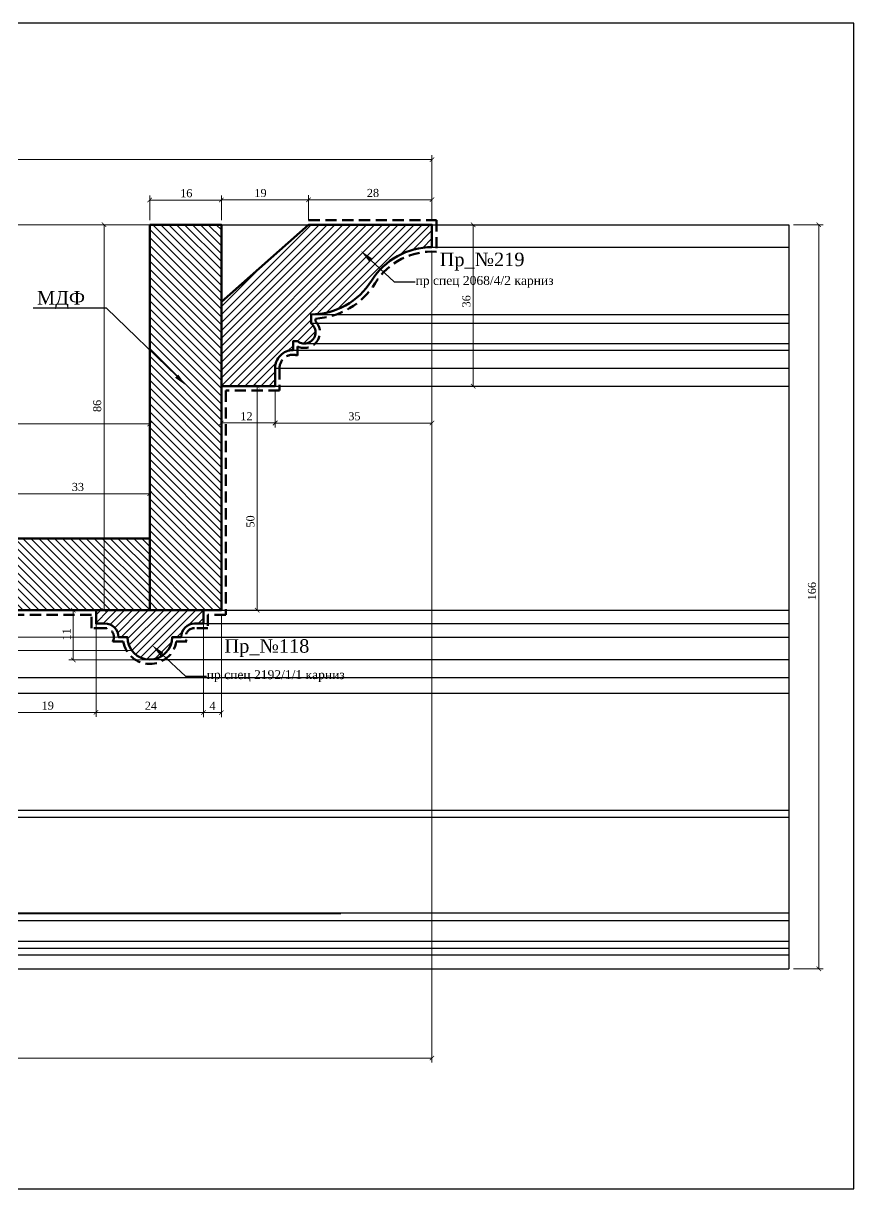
# Model space of a CAD drawing. Header units: millimetres. Extents: x 308842 to 309232, y -97996 to -97736.
# Drawn here: x 309047 to 309232.3, y -97995.9 to -97735.9 of the extents above; entities that cross this region are included whole.
import ezdxf
from ezdxf import colors
from ezdxf.entities.mleader import LeaderData, LeaderLine
from ezdxf.math import Vec2, Vec3

# ---------------------------------------------------------------- set-up
doc = ezdxf.new("R2010")
doc.units = ezdxf.units.MM
doc.header["$MEASUREMENT"] = 0
doc.linetypes.add('HIDDEN', pattern=[0.375, 0.25, -0.125])
for name, color, linetype, lineweight in [('0.05', 7, 'Continuous', 5), ('линия 15', 7, 'Continuous', 15), ('линия 50', 1, 'Continuous', 140)]:
    doc.layers.add(name, color=color, linetype=linetype, lineweight=lineweight)
doc.layers.add('Outside panel', color=7, linetype='Continuous', lineweight=18, true_color=0x7f5e57)
doc.layers.add('размеры в модели', color=7, linetype='Continuous')
doc.styles.add('ELECT', font='times.ttf')
doc.styles.get("Standard").update_dxf_attribs({"font": 'times.ttf'})
doc.dimstyles.new('M_1', dxfattribs={"dimtxt": 1.8, "dimasz": 1, "dimexe": 1, "dimexo": 1, "dimgap": 0.6, "dimtad": 1, "dimdec": 0, "dimdsep": 46, "dimtxsty": 'Standard', "dimblk": 'ARCHTICK', "dimcen": -5, "dimclrd": 7, "dimclre": 7, "dimclrt": 7, "dimadec": 0, "dimazin": 0, "dimtfac": 1, "dimtdec": 0, "dimtmove": 0, "dimatfit": 3, "dimfxl": 1, "dimtolj": 1, "dimtzin": 0, "dimlwd": 5, "dimlwe": 5, "dimarcsym": 0})
pattern_1 = [(135, (-340.189, -7012.7479), (-0.8838834765, -0.8838834765), [])]

# ---------------------------------------------------------------- blocks, each defined once
blk = doc.blocks.new('_ArchTick')
at = {"color": 0, "linetype": 'ByBlock', "const_width": 0.15}
blk.add_lwpolyline([(-0.5, -0.5), (0.5, 0.5)], dxfattribs=at)
blk = doc.blocks.new('*D39')
at = {"layer": 'Defpoints', "color": 0, "ltscale": 1000, "transparency": 16777216}
for p in [(309138.18, -97785.79), (308866.01, -97946.79), (309138.18, -97966.73)]:
    blk.add_point(p, dxfattribs=at)
at = {"layer": 'линия 15', "color": 7, "lineweight": 5, "ltscale": 1000, "transparency": 16777216}
for p, q in [((309138.18, -97786.79), (309138.18, -97967.73)), ((308866.01, -97947.79), (308866.01, -97967.73)), ((308866.01, -97966.73), (309138.18, -97966.73))]:
    blk.add_line(p, q, dxfattribs=at)
at = {"layer": 'линия 15', "color": 7, "lineweight": 5, "ltscale": 1000, "transparency": 16777216, "rotation": 180}
blk.add_blockref('_ArchTick', (308866.01, -97966.73), dxfattribs=at)
at = {"layer": 'линия 15', "color": 7, "lineweight": 5, "ltscale": 1000, "transparency": 16777216}
blk.add_blockref('_ArchTick', (309138.18, -97966.73), dxfattribs=at)
at = {"layer": 'линия 15', "color": 7, "ltscale": 1000, "transparency": 16777216, "insert": (308991.05, -97965.21), "char_height": 1.8, "attachment_point": 5}
blk.add_mtext('\\A1;272', dxfattribs=at)
blk = doc.blocks.new('*D38')
at = {"color": 7, "lineweight": 5, "ltscale": 1000, "transparency": 16777216}
for p, q in [((309218.83, -97780.79), (309225.5, -97780.79)), ((309224.5, -97780.79), (309224.5, -97946.79)), ((309218.83, -97946.79), (309225.5, -97946.79))]:
    blk.add_line(p, q, dxfattribs=at)
at = {"layer": 'Defpoints', "color": 0, "ltscale": 1000, "transparency": 16777216}
for p in [(309217.83, -97780.79), (309217.83, -97946.79), (309224.5, -97946.79)]:
    blk.add_point(p, dxfattribs=at)
at = {"color": 7, "lineweight": 5, "ltscale": 1000, "transparency": 16777216}
for p, rotation in [((309224.5, -97780.79), 90), ((309224.5, -97946.79), 270)]:
    blk.add_blockref('_ArchTick', p, dxfattribs=dict(at, rotation=rotation))
at = {"color": 7, "ltscale": 1000, "transparency": 16777216, "insert": (309222.99, -97862.54), "char_height": 1.8, "attachment_point": 5, "rotation": 90}
blk.add_mtext('\\A1;166', dxfattribs=at)
blk = doc.blocks.new('*D33')
at = {"layer": 'Defpoints', "color": 0, "ltscale": 1000, "transparency": 16777216}
for p in [(309058.11, -97866.79), (309063.2, -97866.79), (309075.2, -97877.9)]:
    blk.add_point(p, dxfattribs=at)
at = {"layer": 'размеры в модели', "color": 7, "lineweight": 5, "ltscale": 1000, "transparency": 16777216}
for p, q in [((309062.2, -97866.79), (309057.11, -97866.79)), ((309058.11, -97877.9), (309058.11, -97866.79)), ((309074.2, -97877.9), (309057.11, -97877.9))]:
    blk.add_line(p, q, dxfattribs=at)
for p, rotation in [((309058.11, -97866.79), 90), ((309058.11, -97877.9), 270)]:
    blk.add_blockref('_ArchTick', p, dxfattribs=dict(at, rotation=rotation))
at = {"layer": 'размеры в модели', "color": 7, "ltscale": 1000, "transparency": 16777216, "insert": (309056.61, -97872.18), "char_height": 1.8, "attachment_point": 5, "rotation": 90}
blk.add_mtext('\\A1;11', dxfattribs=at)
blk = doc.blocks.new('*D32')
at = {"layer": 'Defpoints', "color": 0, "ltscale": 1000, "transparency": 16777216}
for p in [(309074.97, -97780.79), (309064.98, -97866.79), (309074.97, -97866.79)]:
    blk.add_point(p, dxfattribs=at)
at = {"layer": 'размеры в модели', "color": 7, "lineweight": 5, "ltscale": 1000, "transparency": 16777216}
for p, q in [((309073.97, -97780.79), (309063.98, -97780.79)), ((309064.98, -97780.79), (309064.98, -97866.79)), ((309073.97, -97866.79), (309063.98, -97866.79))]:
    blk.add_line(p, q, dxfattribs=at)
for p, rotation in [((309064.98, -97780.79), 90), ((309064.98, -97866.79), 270)]:
    blk.add_blockref('_ArchTick', p, dxfattribs=dict(at, rotation=rotation))
at = {"layer": 'размеры в модели', "color": 7, "ltscale": 1000, "transparency": 16777216, "insert": (309063.46, -97821.22), "char_height": 1.8, "attachment_point": 5, "rotation": 90}
blk.add_mtext('\\A1;86', dxfattribs=at)
blk = doc.blocks.new('*D31')
at = {"layer": 'Defpoints', "color": 0, "ltscale": 1000, "transparency": 16777216}
for p in [(309110.64, -97775.25), (309091.18, -97780.79), (309110.64, -97780.79)]:
    blk.add_point(p, dxfattribs=at)
at = {"layer": 'размеры в модели', "color": 7, "lineweight": 5, "ltscale": 1000, "transparency": 16777216}
for p, q in [((309091.18, -97779.79), (309091.18, -97774.25)), ((309091.18, -97775.25), (309110.64, -97775.25)), ((309110.64, -97779.79), (309110.64, -97774.25))]:
    blk.add_line(p, q, dxfattribs=at)
at = {"layer": 'размеры в модели', "color": 7, "lineweight": 5, "ltscale": 1000, "transparency": 16777216, "rotation": 180}
blk.add_blockref('_ArchTick', (309091.18, -97775.25), dxfattribs=at)
at = {"layer": 'размеры в модели', "color": 7, "lineweight": 5, "ltscale": 1000, "transparency": 16777216}
blk.add_blockref('_ArchTick', (309110.64, -97775.25), dxfattribs=at)
at = {"layer": 'размеры в модели', "color": 7, "ltscale": 1000, "transparency": 16777216, "insert": (309099.91, -97773.73), "char_height": 1.8, "attachment_point": 5}
blk.add_mtext('\\A1;19', dxfattribs=at)
blk = doc.blocks.new('*D30')
at = {"layer": 'Defpoints', "color": 0, "ltscale": 1000, "transparency": 16777216}
for p in [(309138.18, -97775.23), (309110.64, -97780.79), (309138.18, -97780.79)]:
    blk.add_point(p, dxfattribs=at)
at = {"layer": 'размеры в модели', "color": 7, "lineweight": 5, "ltscale": 1000, "transparency": 16777216}
for p, q in [((309110.64, -97779.79), (309110.64, -97774.23)), ((309110.64, -97775.23), (309138.18, -97775.23)), ((309138.18, -97779.79), (309138.18, -97774.23))]:
    blk.add_line(p, q, dxfattribs=at)
at = {"layer": 'размеры в модели', "color": 7, "lineweight": 5, "ltscale": 1000, "transparency": 16777216, "rotation": 180}
blk.add_blockref('_ArchTick', (309110.64, -97775.23), dxfattribs=at)
at = {"layer": 'размеры в модели', "color": 7, "lineweight": 5, "ltscale": 1000, "transparency": 16777216}
blk.add_blockref('_ArchTick', (309138.18, -97775.23), dxfattribs=at)
at = {"layer": 'размеры в модели', "color": 7, "ltscale": 1000, "transparency": 16777216, "insert": (309125.01, -97773.71), "char_height": 1.8, "attachment_point": 5}
blk.add_mtext('\\A1;28', dxfattribs=at)
blk = doc.blocks.new('*D29')
at = {"layer": 'Defpoints', "color": 0, "ltscale": 1000, "transparency": 16777216}
for p in [(309138.18, -97785.79), (309103.18, -97816.79), (309138.18, -97825.05)]:
    blk.add_point(p, dxfattribs=at)
at = {"layer": 'размеры в модели', "color": 7, "lineweight": 5, "ltscale": 1000, "transparency": 16777216}
for p, q in [((309138.18, -97786.79), (309138.18, -97826.05)), ((309103.18, -97817.79), (309103.18, -97826.05)), ((309103.18, -97825.05), (309138.18, -97825.05))]:
    blk.add_line(p, q, dxfattribs=at)
at = {"layer": 'размеры в модели', "color": 7, "lineweight": 5, "ltscale": 1000, "transparency": 16777216, "rotation": 180}
blk.add_blockref('_ArchTick', (309103.18, -97825.05), dxfattribs=at)
at = {"layer": 'размеры в модели', "color": 7, "lineweight": 5, "ltscale": 1000, "transparency": 16777216}
blk.add_blockref('_ArchTick', (309138.18, -97825.05), dxfattribs=at)
at = {"layer": 'размеры в модели', "color": 7, "ltscale": 1000, "transparency": 16777216, "insert": (309120.87, -97823.53), "char_height": 1.8, "attachment_point": 5}
blk.add_mtext('\\A1;35', dxfattribs=at)
blk = doc.blocks.new('*D28')
at = {"layer": 'Defpoints', "color": 0, "ltscale": 1000, "transparency": 16777216}
for p in [(309091.18, -97816.79), (309103.18, -97816.79), (309103.18, -97825.01)]:
    blk.add_point(p, dxfattribs=at)
at = {"layer": 'размеры в модели', "color": 7, "lineweight": 5, "ltscale": 1000, "transparency": 16777216}
for p, q in [((309091.18, -97817.79), (309091.18, -97826.01)), ((309103.18, -97817.79), (309103.18, -97826.01)), ((309091.18, -97825.01), (309103.18, -97825.01))]:
    blk.add_line(p, q, dxfattribs=at)
at = {"layer": 'размеры в модели', "color": 7, "lineweight": 5, "ltscale": 1000, "transparency": 16777216, "rotation": 180}
blk.add_blockref('_ArchTick', (309091.18, -97825.01), dxfattribs=at)
at = {"layer": 'размеры в модели', "color": 7, "lineweight": 5, "ltscale": 1000, "transparency": 16777216}
blk.add_blockref('_ArchTick', (309103.18, -97825.01), dxfattribs=at)
at = {"layer": 'размеры в модели', "color": 7, "ltscale": 1000, "transparency": 16777216, "insert": (309096.77, -97823.51), "char_height": 1.8, "attachment_point": 5}
blk.add_mtext('\\A1;12', dxfattribs=at)
blk = doc.blocks.new('*D27')
at = {"layer": 'Defpoints', "color": 0, "ltscale": 1000, "transparency": 16777216}
for p in [(309134.18, -97780.79), (309147.37, -97780.79), (309099.18, -97816.79)]:
    blk.add_point(p, dxfattribs=at)
at = {"layer": 'размеры в модели', "color": 7, "lineweight": 5, "ltscale": 1000, "transparency": 16777216}
for p, q in [((309135.18, -97780.79), (309148.37, -97780.79)), ((309147.37, -97816.79), (309147.37, -97780.79)), ((309100.18, -97816.79), (309148.37, -97816.79))]:
    blk.add_line(p, q, dxfattribs=at)
for p, rotation in [((309147.37, -97780.79), 90), ((309147.37, -97816.79), 270)]:
    blk.add_blockref('_ArchTick', p, dxfattribs=dict(at, rotation=rotation))
at = {"layer": 'размеры в модели', "color": 7, "ltscale": 1000, "transparency": 16777216, "insert": (309145.86, -97797.88), "char_height": 1.8, "attachment_point": 5, "rotation": 90}
blk.add_mtext('\\A1;36', dxfattribs=at)
blk = doc.blocks.new('*D26')
at = {"layer": 'Defpoints', "color": 0, "ltscale": 1000, "transparency": 16777216}
for p in [(309091.18, -97816.79), (309099.18, -97816.79), (309091.18, -97866.79)]:
    blk.add_point(p, dxfattribs=at)
at = {"layer": 'размеры в модели', "color": 7, "lineweight": 5, "ltscale": 1000, "transparency": 16777216}
for p, q in [((309092.18, -97816.79), (309100.18, -97816.79)), ((309099.18, -97866.79), (309099.18, -97816.79)), ((309092.18, -97866.79), (309100.18, -97866.79))]:
    blk.add_line(p, q, dxfattribs=at)
for p, rotation in [((309099.18, -97816.79), 90), ((309099.18, -97866.79), 270)]:
    blk.add_blockref('_ArchTick', p, dxfattribs=dict(at, rotation=rotation))
at = {"layer": 'размеры в модели', "color": 7, "ltscale": 1000, "transparency": 16777216, "insert": (309097.66, -97846.99), "char_height": 1.8, "attachment_point": 5, "rotation": 90}
blk.add_mtext('\\A1;50', dxfattribs=at)
blk = doc.blocks.new('*D25')
at = {"layer": 'Defpoints', "color": 0, "ltscale": 1000, "transparency": 16777216}
for p in [(309075.18, -97825.25), (308882.18, -97850.79), (309075.18, -97850.79)]:
    blk.add_point(p, dxfattribs=at)
at = {"layer": 'размеры в модели', "color": 7, "lineweight": 5, "ltscale": 1000, "transparency": 16777216}
for p, q in [((308882.18, -97849.79), (308882.18, -97824.25)), ((309075.18, -97849.79), (309075.18, -97824.25)), ((308882.18, -97825.25), (309075.18, -97825.25))]:
    blk.add_line(p, q, dxfattribs=at)
at = {"layer": 'размеры в модели', "color": 7, "lineweight": 5, "ltscale": 1000, "transparency": 16777216, "rotation": 180}
blk.add_blockref('_ArchTick', (308882.18, -97825.25), dxfattribs=at)
at = {"layer": 'размеры в модели', "color": 7, "lineweight": 5, "ltscale": 1000, "transparency": 16777216}
blk.add_blockref('_ArchTick', (309075.18, -97825.25), dxfattribs=at)
at = {"layer": 'размеры в модели', "color": 7, "ltscale": 1000, "transparency": 16777216, "insert": (308982.33, -97823.73), "char_height": 1.8, "attachment_point": 5}
blk.add_mtext('\\A1;193', dxfattribs=at)
blk = doc.blocks.new('*D24')
at = {"layer": 'Defpoints', "color": 0, "ltscale": 1000, "transparency": 16777216}
for p in [(309091.18, -97775.28), (309075.18, -97780.79), (309091.18, -97780.79)]:
    blk.add_point(p, dxfattribs=at)
at = {"layer": 'размеры в модели', "color": 7, "lineweight": 5, "ltscale": 1000, "transparency": 16777216}
for p, q in [((309075.18, -97779.79), (309075.18, -97774.28)), ((309075.18, -97775.28), (309091.18, -97775.28)), ((309091.18, -97779.79), (309091.18, -97774.28))]:
    blk.add_line(p, q, dxfattribs=at)
at = {"layer": 'размеры в модели', "color": 7, "lineweight": 5, "ltscale": 1000, "transparency": 16777216, "rotation": 180}
blk.add_blockref('_ArchTick', (309075.18, -97775.28), dxfattribs=at)
at = {"layer": 'размеры в модели', "color": 7, "lineweight": 5, "ltscale": 1000, "transparency": 16777216}
blk.add_blockref('_ArchTick', (309091.18, -97775.28), dxfattribs=at)
at = {"layer": 'размеры в модели', "color": 7, "ltscale": 1000, "transparency": 16777216, "insert": (309083.34, -97773.77), "char_height": 1.8, "attachment_point": 5}
blk.add_mtext('\\A1;16', dxfattribs=at)
blk = doc.blocks.new('*D10')
at = {"layer": 'Defpoints', "color": 0, "ltscale": 1000, "transparency": 16777216}
for p in [(309044.18, -97866.79), (309063.2, -97866.79), (309063.2, -97889.6)]:
    blk.add_point(p, dxfattribs=at)
at = {"layer": 'размеры в модели', "color": 7, "lineweight": 5, "ltscale": 1000, "transparency": 16777216}
for p, q in [((309044.18, -97867.79), (309044.18, -97890.6)), ((309063.2, -97867.79), (309063.2, -97890.6)), ((309044.18, -97889.6), (309063.2, -97889.6))]:
    blk.add_line(p, q, dxfattribs=at)
at = {"layer": 'размеры в модели', "color": 7, "lineweight": 5, "ltscale": 1000, "transparency": 16777216, "rotation": 180}
blk.add_blockref('_ArchTick', (309044.18, -97889.6), dxfattribs=at)
at = {"layer": 'размеры в модели', "color": 7, "lineweight": 5, "ltscale": 1000, "transparency": 16777216}
blk.add_blockref('_ArchTick', (309063.2, -97889.6), dxfattribs=at)
at = {"layer": 'размеры в модели', "color": 7, "ltscale": 1000, "transparency": 16777216, "insert": (309052.43, -97888.08), "char_height": 1.8, "attachment_point": 5}
blk.add_mtext('\\A1;19', dxfattribs=at)
blk = doc.blocks.new('*D9')
at = {"layer": 'Defpoints', "color": 0, "ltscale": 1000, "transparency": 16777216}
for p in [(309087.2, -97866.79), (309091.18, -97866.79), (309091.18, -97889.63)]:
    blk.add_point(p, dxfattribs=at)
at = {"layer": 'размеры в модели', "color": 7, "lineweight": 5, "ltscale": 1000, "transparency": 16777216}
for p, q in [((309087.2, -97867.79), (309087.2, -97890.63)), ((309091.18, -97867.79), (309091.18, -97890.63)), ((309087.2, -97889.63), (309091.18, -97889.63))]:
    blk.add_line(p, q, dxfattribs=at)
at = {"layer": 'размеры в модели', "color": 7, "lineweight": 5, "ltscale": 1000, "transparency": 16777216, "rotation": 180}
blk.add_blockref('_ArchTick', (309087.2, -97889.63), dxfattribs=at)
at = {"layer": 'размеры в модели', "color": 7, "lineweight": 5, "ltscale": 1000, "transparency": 16777216}
blk.add_blockref('_ArchTick', (309091.18, -97889.63), dxfattribs=at)
at = {"layer": 'размеры в модели', "color": 7, "ltscale": 1000, "transparency": 16777216, "insert": (309089.19, -97888.13), "char_height": 1.8, "attachment_point": 5}
blk.add_mtext('\\A1;4', dxfattribs=at)
blk = doc.blocks.new('*D8')
at = {"layer": 'Defpoints', "color": 0, "ltscale": 1000, "transparency": 16777216}
for p in [(309063.2, -97869.79), (309087.2, -97869.57), (309087.2, -97889.61)]:
    blk.add_point(p, dxfattribs=at)
at = {"layer": 'размеры в модели', "color": 7, "lineweight": 5, "ltscale": 1000, "transparency": 16777216}
for p, q in [((309063.2, -97870.79), (309063.2, -97890.61)), ((309087.2, -97870.57), (309087.2, -97890.61)), ((309063.2, -97889.61), (309087.2, -97889.61))]:
    blk.add_line(p, q, dxfattribs=at)
at = {"layer": 'размеры в модели', "color": 7, "lineweight": 5, "ltscale": 1000, "transparency": 16777216, "rotation": 180}
blk.add_blockref('_ArchTick', (309063.2, -97889.61), dxfattribs=at)
at = {"layer": 'размеры в модели', "color": 7, "lineweight": 5, "ltscale": 1000, "transparency": 16777216}
blk.add_blockref('_ArchTick', (309087.2, -97889.61), dxfattribs=at)
at = {"layer": 'размеры в модели', "color": 7, "ltscale": 1000, "transparency": 16777216, "insert": (309075.45, -97888.11), "char_height": 1.8, "attachment_point": 5}
blk.add_mtext('\\A1;24', dxfattribs=at)
blk = doc.blocks.new('*D1')
at = {"layer": 'Defpoints', "color": 0, "ltscale": 1000, "transparency": 16777216}
for p in [(309134.18, -97780.79), (308851.39, -97946.79), (308885.28, -97946.79)]:
    blk.add_point(p, dxfattribs=at)
at = {"layer": 'размеры в модели', "color": 7, "lineweight": 5, "ltscale": 1000, "transparency": 16777216}
for p, q in [((309133.18, -97780.79), (308850.39, -97780.79)), ((308851.39, -97780.79), (308851.39, -97946.79)), ((308884.28, -97946.79), (308850.39, -97946.79))]:
    blk.add_line(p, q, dxfattribs=at)
for p, rotation in [((308851.39, -97780.79), 90), ((308851.39, -97946.79), 270)]:
    blk.add_blockref('_ArchTick', p, dxfattribs=dict(at, rotation=rotation))
at = {"layer": 'размеры в модели', "color": 7, "ltscale": 1000, "transparency": 16777216, "insert": (308849.87, -97866.53), "char_height": 1.8, "attachment_point": 5, "rotation": 90}
blk.add_mtext('\\A1;166', dxfattribs=at)
blk = doc.blocks.new('*D2')
at = {"layer": 'Defpoints', "color": 0, "ltscale": 1000, "transparency": 16777216}
for p in [(309138.18, -97766.27), (309138.18, -97780.79), (308866.2, -97850.79)]:
    blk.add_point(p, dxfattribs=at)
at = {"layer": 'размеры в модели', "color": 7, "lineweight": 5, "ltscale": 1000, "transparency": 16777216}
for p, q in [((308866.2, -97849.79), (308866.2, -97765.27)), ((308866.2, -97766.27), (309138.18, -97766.27)), ((309138.18, -97779.79), (309138.18, -97765.27))]:
    blk.add_line(p, q, dxfattribs=at)
at = {"layer": 'размеры в модели', "color": 7, "lineweight": 5, "ltscale": 1000, "transparency": 16777216, "rotation": 180}
blk.add_blockref('_ArchTick', (308866.2, -97766.27), dxfattribs=at)
at = {"layer": 'размеры в модели', "color": 7, "lineweight": 5, "ltscale": 1000, "transparency": 16777216}
blk.add_blockref('_ArchTick', (309138.18, -97766.27), dxfattribs=at)
at = {"layer": 'размеры в модели', "color": 7, "ltscale": 1000, "transparency": 16777216, "insert": (309001.63, -97764.75), "char_height": 1.8, "attachment_point": 5}
blk.add_mtext('\\A1;272', dxfattribs=at)
blk = doc.blocks.new('*D5')
at = {"layer": 'Defpoints', "color": 0, "ltscale": 1000, "transparency": 16777216}
for p in [(309075.18, -97840.81), (309042.18, -97850.79), (309075.18, -97850.79)]:
    blk.add_point(p, dxfattribs=at)
at = {"layer": 'размеры в модели', "color": 7, "lineweight": 5, "ltscale": 1000, "transparency": 16777216}
for p, q in [((309042.18, -97849.79), (309042.18, -97839.81)), ((309075.18, -97849.79), (309075.18, -97839.81)), ((309042.18, -97840.81), (309075.18, -97840.81))]:
    blk.add_line(p, q, dxfattribs=at)
at = {"layer": 'размеры в модели', "color": 7, "lineweight": 5, "ltscale": 1000, "transparency": 16777216, "rotation": 180}
blk.add_blockref('_ArchTick', (309042.18, -97840.81), dxfattribs=at)
at = {"layer": 'размеры в модели', "color": 7, "lineweight": 5, "ltscale": 1000, "transparency": 16777216}
blk.add_blockref('_ArchTick', (309075.18, -97840.81), dxfattribs=at)
at = {"layer": 'размеры в модели', "color": 7, "ltscale": 1000, "transparency": 16777216, "insert": (309059.16, -97839.3), "char_height": 1.8, "attachment_point": 5}
blk.add_mtext('\\A1;33', dxfattribs=at)

msp = doc.modelspace()

# ---------------------------------------------------------------- hatches: boundary and pattern name
at = {"layer": 'Outside panel', "ltscale": 1000}
h = msp.add_hatch(dxfattribs=at)
h.set_pattern_fill('ANSI31', color=5, scale=10, angle=90)
h.set_pattern_definition(pattern_1)
h.paths.add_polyline_path([(309091.18, -97780.79), (309075.18, -97780.79), (309075.18, -97866.79), (309091.18, -97866.79)])
h = msp.add_hatch(dxfattribs=at)
h.set_pattern_fill('ANSI31', color=256, scale=10)
h.set_pattern_definition([(45, (-17.56, -6955.8343), (-0.8838834765, 0.8838834765), [])])
h.paths.add_polyline_path([(309138.18, -97785.79), (309138.18, -97780.79), (309110.64, -97780.79), (309091.18, -97798.03), (309091.18, -97816.79), (309103.18, -97816.79), (309103.18, -97812.79, -0.414214), (309107.18, -97808.79), (309107.18, -97806.79), (309108.18, -97806.79, 1), (309111.18, -97802.79), (309111.18, -97800.79, 0.25901), (309124.68, -97793.29, -0.25901)])
h = msp.add_hatch(dxfattribs=at)
h.set_pattern_fill('ANSI31', color=5, scale=10, angle=90)
h.set_pattern_definition(pattern_1)
h.paths.add_polyline_path([(309075.18, -97866.79), (309075.18, -97850.79), (309042.18, -97850.79), (309042.18, -97866.79)])
h = msp.add_hatch(dxfattribs=at)
h.set_pattern_fill('ANSI31', color=256, scale=10)
h.set_pattern_definition([(45, (-3.4897, -6943.6589), (-0.8838834765, 0.8838834765), [])])
h.paths.add_polyline_path([(309085.2, -97869.79), (309087.2, -97869.79), (309087.2, -97866.79), (309063.2, -97866.79), (309063.2, -97869.79), (309065.2, -97869.79, -0.414214), (309068.2, -97872.79), (309070.2, -97872.79, 1), (309080.2, -97872.79), (309082.2, -97872.79, -0.414214)])

# ---------------------------------------------------------------- linework, layer by layer
at = {"color": 7, "ltscale": 1000}
for p, q in [((309138.18, -97785.79), (309217.83, -97785.79)), ((309111.18, -97800.79), (309217.83, -97800.79)), ((309111.18, -97802.79), (309217.83, -97802.79)), ((309107.18, -97808.79), (309217.83, -97808.79)), ((309109.68, -97807.29), (309217.83, -97807.29)), ((309103.18, -97812.76), (309217.83, -97812.76)), ((309087.2, -97869.79), (309217.83, -97869.79)), ((309082.2, -97872.79), (309217.83, -97872.79)), ((308948.43, -97881.79), (309217.83, -97881.79)), ((308934.28, -97911.44), (309217.83, -97911.44)), ((308891.43, -97936.02), (309217.83, -97936.02)), ((308891.45, -97934.49), (309117.84, -97934.49)), ((308889.9, -97940.63), (309217.83, -97940.63)), ((308888.36, -97943.71), (309217.83, -97943.71)), ((308889.9, -97942.17), (309217.83, -97942.17))]:
    msp.add_line(p, q, dxfattribs=at)
at = {"color": 7}
for p, q in [((309091.18, -97816.79), (309217.83, -97816.79)), ((309087.2, -97866.79), (309217.83, -97866.79)), ((309075.2, -97877.79), (309217.83, -97877.79)), ((308948.43, -97885.29), (309217.83, -97885.29)), ((308931.2, -97912.94), (309217.83, -97912.94)), ((308928.13, -97934.29), (309217.83, -97934.29)), ((308882.14, -97946.79), (309117.84, -97946.79)), ((309117.84, -97946.79), (309217.83, -97946.79))]:
    msp.add_line(p, q, dxfattribs=at)
at = {"color": 6, "ltscale": 1000}
msp.add_lwpolyline([(308842.3, -97995.86), (309232.3, -97995.86), (309232.3, -97735.86), (308842.3, -97735.86)], close=True, dxfattribs=at)
at = {"color": 7}
msp.add_lwpolyline([(309091.18, -97780.79), (309217.83, -97780.79), (309217.83, -97946.79)], dxfattribs=at)
at = {"layer": '0.05', "color": 7, "ltscale": 1000}
for p, q in [((308956.13, -97872.79), (309068.2, -97872.79)), ((308955.97, -97875.79), (309071.2, -97875.79))]:
    msp.add_line(p, q, dxfattribs=at)
at = {"layer": 'линия 50', "color": 1, "linetype": 'HIDDEN', "ltscale": 10, "true_color": 0xff0909}
msp.add_lwpolyline([(309110.63, -97779.79), (309139.16, -97779.79), (309139.16, -97786.82, 0.276995), (309125.51, -97793.82, -0.243283), (309112.16, -97801.76), (309112.16, -97802.34, -0.837556), (309108.16, -97807.95), (309108.16, -97809.96, 0.517638), (309104.16, -97812.79), (309104.16, -97817.79), (309092.16, -97817.79), (309092.16, -97867.79), (309088.18, -97867.79), (309088.18, -97870.79), (309085.18, -97870.79, 0.577351), (309083.45, -97873.79), (309081.1, -97873.79, -0.845153), (309069.27, -97873.79), (309066.92, -97873.79, 0.577351), (309065.18, -97870.79), (309062.18, -97870.79), (309062.18, -97867.79)], format="xyb", dxfattribs=at)
at = {"layer": 'линия 50', "color": 7}
for points in [[(309075.18, -97780.79), (309091.18, -97780.79), (309091.18, -97866.79), (309075.18, -97866.79)], [(309075.18, -97850.79), (309075.18, -97866.79), (309042.18, -97866.79), (309042.18, -97850.79)]]:
    msp.add_lwpolyline(points, close=True, dxfattribs=at)
msp.add_lwpolyline([(309091.18, -97798.03), (309091.18, -97816.79), (309103.18, -97816.79), (309103.18, -97812.79, -0.414214), (309107.18, -97808.79), (309107.18, -97806.79), (309108.18, -97806.79, 1), (309111.18, -97802.79), (309111.18, -97800.79, 0.25901), (309124.68, -97793.29, -0.25901), (309138.18, -97785.79), (309138.18, -97780.79), (309110.64, -97780.79)], format="xyb", close=True, dxfattribs=at)
at = {"layer": 'линия 50', "color": 1, "linetype": 'HIDDEN', "ltscale": 10, "true_color": 0xff0909}
msp.add_lwpolyline([(309062.18, -97867.79), (309042.16, -97867.79)], dxfattribs=at)
at = {"layer": 'линия 50', "color": 7}
msp.add_lwpolyline([(309087.2, -97866.79), (309087.2, -97869.79), (309085.2, -97869.79, 0.414214), (309082.2, -97872.79), (309080.2, -97872.79, -1), (309070.2, -97872.79), (309068.2, -97872.79, 0.414214), (309065.2, -97869.79), (309063.2, -97869.79), (309063.2, -97866.79), (309087.2, -97866.79)], format="xyb", dxfattribs=at)

# ---------------------------------------------------------------- texts
at = {"color": 5, "ltscale": 1000, "style": 'ELECT'}
for s, p in [('Пр_№219', (309139.9, -97790.03)), ('Пр_№118', (309091.88, -97876.27))]:
    msp.add_text(s, height=3, dxfattribs=at).set_placement(p)

# ---------------------------------------------------------------- dimensions: what is measured, and where the dimension line sits
at = {"color": 5, "ltscale": 1000}
dim = msp.add_linear_dim(base=(309224.5, -97946.79), p1=(309217.83, -97780.79), p2=(309217.83, -97946.79), angle=90, dimstyle='M_1', dxfattribs=at)
dim.commit()
dim.dimension.update_dxf_attribs({"geometry": '*D38', "text_midpoint": (309224.5, -97862.54), "dimtype": 128})
at = {"layer": 'линия 15', "color": 5, "ltscale": 1000}
dim = msp.add_linear_dim(base=(309138.18, -97966.73), p1=(308866.01, -97946.79), p2=(309138.18, -97785.79), dimstyle='M_1', dxfattribs=at)
dim.commit()
dim.dimension.update_dxf_attribs({"geometry": '*D39', "text_midpoint": (308991.05, -97966.73), "dimtype": 128})
at = {"layer": 'размеры в модели', "color": 0, "ltscale": 1000}
for base, p1, p2, picture, middle in [((309138.18, -97766.27), (308866.2, -97850.79), (309138.18, -97780.79), '*D2', (309001.63, -97766.27)), ((309075.18, -97840.81), (309042.18, -97850.79), (309075.18, -97850.79), '*D5', (309059.16, -97840.81))]:
    dim = msp.add_linear_dim(base=base, p1=p1, p2=p2, dimstyle='M_1', dxfattribs=at)
    dim.commit()
    dim.dimension.update_dxf_attribs({"geometry": picture, "text_midpoint": middle, "dimtype": 128})
at = {"layer": 'размеры в модели', "color": 5, "ltscale": 1000}
for base, p1, p2, picture, middle in [((309091.18, -97775.28), (309075.18, -97780.79), (309091.18, -97780.79), '*D24', (309083.34, -97775.28)), ((309110.64, -97775.25), (309091.18, -97780.79), (309110.64, -97780.79), '*D31', (309099.91, -97775.25)), ((309138.18, -97775.23), (309110.64, -97780.79), (309138.18, -97780.79), '*D30', (309125.01, -97775.23)), ((309138.18, -97825.05), (309103.18, -97816.79), (309138.18, -97785.79), '*D29', (309120.87, -97825.05)), ((309103.18, -97825.01), (309091.18, -97816.79), (309103.18, -97816.79), '*D28', (309096.77, -97825.01)), ((309075.18, -97825.25), (308882.18, -97850.79), (309075.18, -97850.79), '*D25', (308982.33, -97825.25)), ((309063.2, -97889.6), (309044.18, -97866.79), (309063.2, -97866.79), '*D10', (309052.43, -97889.6)), ((309091.18, -97889.63), (309087.2, -97866.79), (309091.18, -97866.79), '*D9', (309089.19, -97889.63)), ((309087.2, -97889.61), (309063.2, -97869.79), (309087.2, -97869.57), '*D8', (309075.45, -97889.61))]:
    dim = msp.add_linear_dim(base=base, p1=p1, p2=p2, dimstyle='M_1', dxfattribs=at)
    dim.commit()
    dim.dimension.update_dxf_attribs({"geometry": picture, "text_midpoint": middle, "dimtype": 128})
at = {"layer": 'размеры в модели', "color": 0, "ltscale": 1000}
dim = msp.add_linear_dim(base=(308851.39, -97946.79), p1=(309134.18, -97780.79), p2=(308885.28, -97946.79), angle=90, dimstyle='M_1', dxfattribs=at)
dim.commit()
dim.dimension.update_dxf_attribs({"geometry": '*D1', "text_midpoint": (308851.39, -97866.53), "dimtype": 128})
at = {"layer": 'размеры в модели', "color": 5, "ltscale": 1000}
for base, p1, p2, picture, middle in [((309064.98, -97866.79), (309074.97, -97780.79), (309074.97, -97866.79), '*D32', (309064.98, -97821.22)), ((309147.37, -97780.79), (309099.18, -97816.79), (309134.18, -97780.79), '*D27', (309147.37, -97797.88)), ((309099.18, -97816.79), (309091.18, -97866.79), (309091.18, -97816.79), '*D26', (309099.18, -97846.99)), ((309058.11, -97866.79), (309075.2, -97877.9), (309063.2, -97866.79), '*D33', (309058.11, -97872.18))]:
    dim = msp.add_linear_dim(base=base, p1=p1, p2=p2, angle=90, dimstyle='M_1', dxfattribs=at)
    dim.commit()
    dim.dimension.update_dxf_attribs({"geometry": picture, "text_midpoint": middle, "dimtype": 128})

# ---------------------------------------------------------------- leaders
at = {"layer": 'размеры в модели', "color": 7, "ltscale": 1000}
ml = msp.add_multileader_mtext('Standard', dxfattribs=at)
ml.set_content('\\A1;пр спец 2068/4/2 карниз', color=7)
ml.set_leader_properties()
ml.build(insert=Vec2(0, 0))
ml.multileader.update_dxf_attribs({"text_right_attachment_type": 6, "dogleg_length": 0.36, "arrow_head_size": 3})
ctx = ml.context
ctx.base_point, ctx.char_height, ctx.arrow_head_size, ctx.landing_gap_size, ctx.plane_origin = Vec3(309134.43, -97793.54), 2, 3, 0.09, Vec3(309104.41, -97815.48)
ctx.right_attachment = 6
notes = []
notes.append((ctx, [(1, (1, 1, 0), (309129.75, -97793.54), (1, 0), 4.68, [(0, [(309122.3, -97786.63)], 0, [])])]))
ctx.mtext.insert, ctx.mtext.flow_direction = Vec3(309134.52, -97792.22), 5
ml = msp.add_multileader_mtext('Standard', dxfattribs=at)
ml.set_content('\\A1;МДФ  ', color=7)
ml.set_leader_properties()
ml.build(insert=Vec2(0, 0))
ml.multileader.update_dxf_attribs({"text_right_attachment_type": 6, "dogleg_length": 0.36, "arrow_head_size": 3})
ctx = ml.context
ctx.base_point, ctx.char_height, ctx.arrow_head_size, ctx.landing_gap_size, ctx.plane_origin = Vec3(309050.42, -97797.52), 3, 3, 0.09, Vec3(309064.78, -97819.4)
ctx.right_attachment, ctx.text_align_type = 6, 2
notes.append((ctx, [(0, (1, 1, 0), (309065.5, -97799.44), (-1, 0), 4.68, [(0, [(309083.36, -97816.68)], 0, [])])]))
ctx.mtext.insert, ctx.mtext.alignment, ctx.mtext.flow_direction = Vec3(309060.74, -97795.6), 3, 5
ml = msp.add_multileader_mtext('Standard', dxfattribs=at)
ml.set_content('\\A1;пр спец 2192/1/1 карниз', color=7)
ml.set_leader_properties()
ml.build(insert=Vec2(0, 0))
ml.multileader.update_dxf_attribs({"text_right_attachment_type": 6, "dogleg_length": 0.36, "arrow_head_size": 3})
ctx = ml.context
ctx.base_point, ctx.char_height, ctx.arrow_head_size, ctx.landing_gap_size, ctx.plane_origin = Vec3(309087.82, -97881.49), 2, 3, 0.09, Vec3(309057.81, -97903.43)
ctx.right_attachment = 6
notes.append((ctx, [(1, (1, 1, 0), (309083.14, -97881.49), (1, 0), 4.68, [(0, [(309075.69, -97874.58)], 0, [])])]))
ctx.mtext.insert, ctx.mtext.flow_direction = Vec3(309087.91, -97880.17), 5
for ctx, leaders in notes:
    for number, flags, end, landing, length, lines in leaders:
        leader = LeaderData()
        leader.index, (leader.has_last_leader_line, leader.has_dogleg_vector, leader.attachment_direction) = number, flags
        leader.last_leader_point, leader.dogleg_vector, leader.dogleg_length = Vec3(end), Vec3(landing), length
        for number, points, colour, breaks in lines:
            line = LeaderLine()
            line.index, line.vertices, line.color, line.breaks = number, Vec3.list(points), colors.encode_raw_color(colour), breaks
            leader.lines.append(line)
        ctx.leaders.append(leader)

doc.saveas('drawing.dxf')
